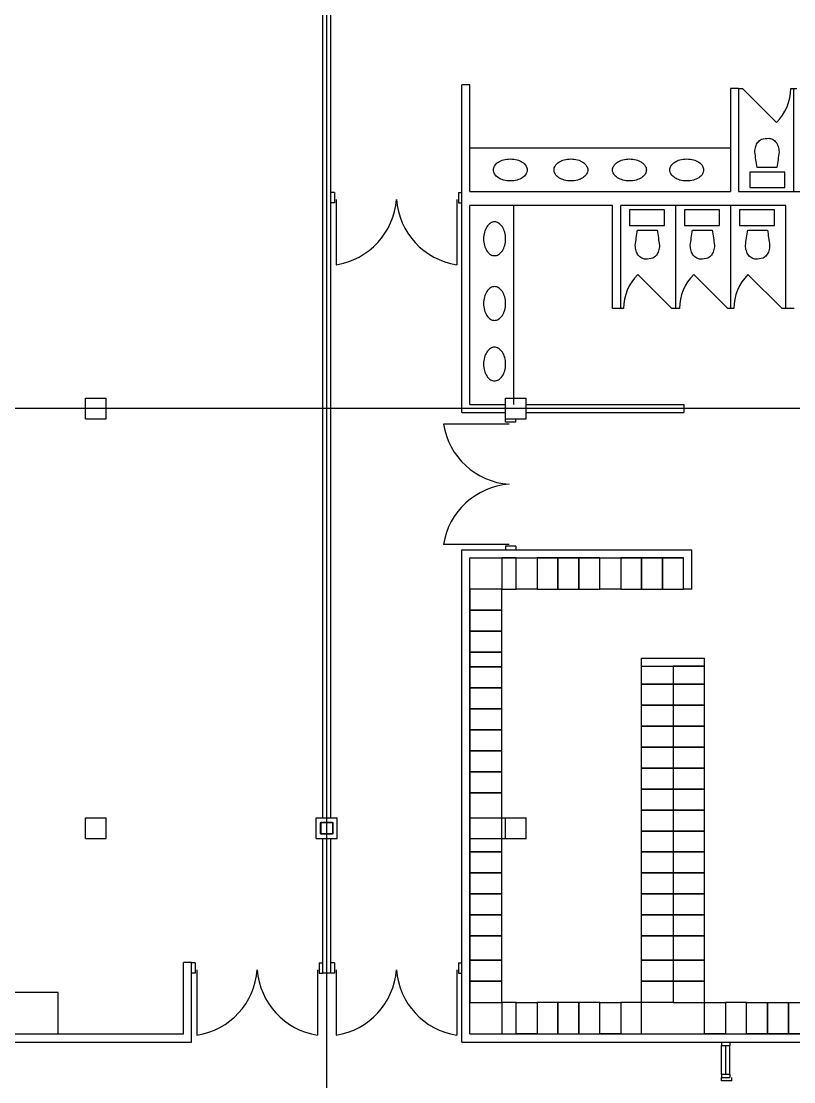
# Model space of a CAD drawing. Header units: millimetres. Extents: x 626570 to 643256, y 6233 to 11343.
# Drawn here: x 627353 to 627795, y 7862 to 8468 of the extents above; entities that cross this region are included whole.
import ezdxf

# ---------------------------------------------------------------- set-up
doc = ezdxf.new("R2010")
doc.units = ezdxf.units.MM
doc.header["$LTSCALE"] = 4000
doc.header["$MEASUREMENT"] = 0
doc.linetypes.add('DASHDOT', pattern=[1, 0.5, -0.25, 0, -0.25])
for name, color, linetype in [('2012-201_DOOR', 4, 'CONTINUOUS'), ('2012-201_FIXTURES', 4, 'CONTINUOUS'), ('2012-201_FRAME', 4, 'CONTINUOUS'), ('2012-201_LOCKERS', 4, 'CONTINUOUS'), ('2012-201_MILLWORK', 4, 'CONTINUOUS'), ('DOOR-THRESHOLD-42', 4, 'CONTINUOUS'), ('FRAME-THRESHOLD', 4, 'CONTINUOUS'), ('MASTERFOUNDATION_1', 4, 'DASHDOT'), ('MASTERFOUNDATION_25', 7, 'CONTINUOUS'), ('METAL-PARTITION', 4, 'CONTINUOUS'), ('WALL-GYPSUM-BOARD', 7, 'CONTINUOUS')]:
    doc.layers.add(name, color=color, linetype=linetype)

msp = doc.modelspace()

# ---------------------------------------------------------------- linework, layer by layer
at = {"layer": '2012-201_DOOR', "linetype": 'Continuous'}
for p, q in [((627532.15, 8370.19), (627530.18, 8370.19)), ((627532.15, 8370.19), (627532.15, 8364.29)), ((627533.15, 8366.25), (627533.15, 8328.85)), ((627602.05, 8366.25), (627602.05, 8328.85)), ((627603.04, 8370.19), (627603.04, 8364.29)), ((627603.04, 8370.19), (627605, 8370.19)), ((627532.15, 8364.29), (627530.18, 8364.29)), ((627603.04, 8364.29), (627605, 8364.29)), ((627631.93, 8237.75), (627594.53, 8237.75)), ((627629.96, 8238.73), (627629.96, 8240.7)), ((627635.87, 8238.73), (627629.96, 8238.73)), ((627635.87, 8238.73), (627635.87, 8240.7)), ((627631.93, 8168.85), (627594.53, 8168.85)), ((627629.96, 8167.85), (627629.96, 8165.88)), ((627635.87, 8167.85), (627629.96, 8167.85)), ((627635.87, 8167.85), (627635.87, 8165.88)), ((627452.58, 7929.56), (627450.62, 7929.56)), ((627452.58, 7929.56), (627452.58, 7923.66)), ((627523.47, 7929.56), (627525.44, 7929.56)), ((627523.47, 7929.56), (627523.47, 7923.66)), ((627532.15, 7929.56), (627530.18, 7929.56)), ((627532.15, 7929.56), (627532.15, 7923.66)), ((627603.04, 7929.56), (627603.04, 7923.66)), ((627603.04, 7929.56), (627605, 7929.56)), ((627452.58, 7923.66), (627450.62, 7923.66)), ((627453.57, 7925.62), (627453.57, 7888.22)), ((627522.47, 7925.62), (627522.47, 7888.22)), ((627523.47, 7923.66), (627525.44, 7923.66)), ((627532.15, 7923.66), (627530.18, 7923.66)), ((627533.15, 7925.62), (627533.15, 7888.22)), ((627602.05, 7925.62), (627602.05, 7888.22)), ((627603.04, 7923.66), (627605, 7923.66)), ((627753.43, 7862.05), (627753.43, 7864.02)), ((627759.34, 7862.05), (627753.43, 7862.05)), ((627759.34, 7862.05), (627759.34, 7864.02))]:
    msp.add_line(p, q, dxfattribs=at)
at = {"layer": '2012-201_FIXTURES', "linetype": 'Continuous'}
for p, q in [((627784.97, 8384.5), (627773.76, 8384.5)), ((627769.66, 8381.83), (627769.66, 8372.96)), ((627789.66, 8381.83), (627769.66, 8381.83)), ((627789.66, 8372.96), (627789.66, 8381.83)), ((627769.66, 8372.96), (627789.66, 8372.96)), ((627720.71, 8360.25), (627700.71, 8360.25)), ((627700.71, 8360.25), (627700.71, 8351.38)), ((627720.71, 8351.38), (627720.71, 8360.25)), ((627752.15, 8360.25), (627732.15, 8360.25)), ((627732.15, 8360.25), (627732.15, 8351.38)), ((627752.15, 8351.38), (627752.15, 8360.25)), ((627783.7, 8360.25), (627763.7, 8360.25)), ((627763.7, 8360.25), (627763.7, 8351.38)), ((627783.7, 8351.38), (627783.7, 8360.25)), ((627700.71, 8351.38), (627720.71, 8351.38)), ((627705.39, 8348.72), (627716.61, 8348.72)), ((627732.15, 8351.38), (627752.15, 8351.38)), ((627736.83, 8348.72), (627748.05, 8348.72)), ((627763.7, 8351.38), (627783.7, 8351.38)), ((627768.38, 8348.72), (627779.6, 8348.72))]:
    msp.add_line(p, q, dxfattribs=at)
at = {"layer": '2012-201_FIXTURES', "linetype": 'Continuous', "flags": 128}
for points in [[(627773.76, 8384.5, -0.015251), (627772.48, 8393.38), (627772.48, 8393.38, -0.075792), (627772.95, 8396.45, -0.08602), (627774.21, 8398.9, -0.106), (627776.21, 8400.63), (627776.21, 8400.63, -0.067104), (627780.36, 8401.18, -0.126303), (627782.52, 8400.63, -0.106), (627784.52, 8398.9, -0.08602), (627785.78, 8396.45, -0.075792), (627786.25, 8393.38), (627786.25, 8393.38, -0.015251), (627784.97, 8384.5)], [(627716.61, 8348.72, -0.015251), (627717.88, 8339.84), (627717.88, 8339.84, -0.075792), (627717.41, 8336.76, -0.08602), (627716.16, 8334.32, -0.106), (627714.16, 8332.59), (627714.16, 8332.59, -0.067104), (627710, 8332.03, -0.126303), (627707.84, 8332.59, -0.106), (627705.84, 8334.32, -0.08602), (627704.59, 8336.76, -0.075792), (627704.12, 8339.84), (627704.12, 8339.84, -0.015251), (627705.39, 8348.72)], [(627748.05, 8348.72, -0.015251), (627749.32, 8339.84), (627749.32, 8339.84, -0.075792), (627748.85, 8336.76, -0.08602), (627747.6, 8334.32, -0.106), (627745.6, 8332.59), (627745.6, 8332.59, -0.067104), (627741.44, 8332.03, -0.126303), (627739.28, 8332.59, -0.106), (627737.28, 8334.32, -0.08602), (627736.03, 8336.76, -0.075792), (627735.56, 8339.84), (627735.56, 8339.84, -0.015251), (627736.83, 8348.72)], [(627779.6, 8348.72, -0.015251), (627780.87, 8339.84), (627780.87, 8339.84, -0.075792), (627780.4, 8336.76, -0.08602), (627779.15, 8334.32, -0.106), (627777.15, 8332.59), (627777.15, 8332.59, -0.067104), (627772.99, 8332.03, -0.126303), (627770.83, 8332.59, -0.106), (627768.83, 8334.32, -0.08602), (627767.58, 8336.76, -0.075792), (627767.11, 8339.84), (627767.11, 8339.84, -0.015251), (627768.38, 8348.72)]]:
    msp.add_lwpolyline(points, format="xyb", dxfattribs=at)
for points in [[(627632.66, 8376.77, -0.066096), (627628.82, 8377.28, -0.078706), (627625.84, 8378.61, -0.107169), (627623.67, 8380.81, -0.142343), (627623.01, 8383.06, -0.142343), (627623.67, 8385.32, -0.107169), (627625.84, 8387.52, -0.078706), (627628.82, 8388.85, -0.066096), (627632.66, 8389.36, -0.066096), (627636.51, 8388.85, -0.078706), (627639.49, 8387.52, -0.107169), (627641.66, 8385.32, -0.142343), (627642.31, 8383.06, -0.142343), (627641.66, 8380.81, -0.107169), (627639.49, 8378.61, -0.078706), (627636.51, 8377.28, -0.066096), (627632.66, 8376.77)], [(627667.32, 8376.77, -0.066096), (627663.47, 8377.28, -0.078706), (627660.49, 8378.61, -0.107169), (627658.32, 8380.81, -0.142343), (627657.67, 8383.06, -0.142343), (627658.32, 8385.32, -0.107169), (627660.49, 8387.52, -0.078706), (627663.47, 8388.85, -0.066096), (627667.32, 8389.36, -0.066096), (627671.16, 8388.85, -0.078706), (627674.14, 8387.52, -0.107169), (627676.31, 8385.32, -0.142343), (627676.97, 8383.06, -0.142343), (627676.31, 8380.81, -0.107169), (627674.14, 8378.61, -0.078706), (627671.16, 8377.28, -0.066096), (627667.32, 8376.77)], [(627700.78, 8376.77, -0.066096), (627696.94, 8377.28, -0.078706), (627693.96, 8378.61, -0.107169), (627691.79, 8380.81, -0.142343), (627691.13, 8383.06, -0.142343), (627691.79, 8385.32, -0.107169), (627693.96, 8387.52, -0.078706), (627696.94, 8388.85, -0.066096), (627700.78, 8389.36, -0.066096), (627704.63, 8388.85, -0.078706), (627707.61, 8387.52, -0.107169), (627709.78, 8385.32, -0.142343), (627710.43, 8383.06, -0.142343), (627709.78, 8380.81, -0.107169), (627707.61, 8378.61, -0.078706), (627704.63, 8377.28, -0.066096), (627700.78, 8376.77)], [(627733.5, 8376.77, -0.066096), (627729.66, 8377.28, -0.078706), (627726.68, 8378.61, -0.107169), (627724.51, 8380.81, -0.142343), (627723.85, 8383.06, -0.142343), (627724.51, 8385.32, -0.107169), (627726.68, 8387.52, -0.078706), (627729.66, 8388.85, -0.066096), (627733.5, 8389.36, -0.066096), (627737.35, 8388.85, -0.078706), (627740.33, 8387.52, -0.107169), (627742.5, 8385.32, -0.142343), (627743.15, 8383.06, -0.142343), (627742.5, 8380.81, -0.107169), (627740.33, 8378.61, -0.078706), (627737.35, 8377.28, -0.066096), (627733.5, 8376.77)], [(627617.39, 8343.7, 0.066096), (627617.9, 8339.85, 0.078706), (627619.23, 8336.88, 0.107169), (627621.43, 8334.7, 0.142343), (627623.68, 8334.05, 0.142343), (627625.94, 8334.7, 0.107169), (627628.14, 8336.88, 0.078706), (627629.47, 8339.85, 0.066096), (627629.98, 8343.7, 0.066096), (627629.47, 8347.55, 0.078706), (627628.14, 8350.52, 0.107169), (627625.94, 8352.7, 0.142343), (627623.68, 8353.35, 0.142343), (627621.43, 8352.7, 0.107169), (627619.23, 8350.52, 0.078706), (627617.9, 8347.55, 0.066096), (627617.39, 8343.7)], [(627617.39, 8306.7, 0.066096), (627617.9, 8302.85, 0.078706), (627619.23, 8299.87, 0.107169), (627621.43, 8297.7, 0.142343), (627623.68, 8297.05, 0.142343), (627625.94, 8297.7, 0.107169), (627628.14, 8299.87, 0.078706), (627629.47, 8302.85, 0.066096), (627629.98, 8306.7, 0.066096), (627629.47, 8310.54, 0.078706), (627628.14, 8313.52, 0.107169), (627625.94, 8315.69, 0.142343), (627623.68, 8316.35, 0.142343), (627621.43, 8315.69, 0.107169), (627619.23, 8313.52, 0.078706), (627617.9, 8310.54, 0.066096), (627617.39, 8306.7)], [(627617.39, 8272.05, 0.066096), (627617.9, 8268.2, 0.078706), (627619.23, 8265.22, 0.107169), (627621.43, 8263.05, 0.142343), (627623.68, 8262.39, 0.142343), (627625.94, 8263.05, 0.107169), (627628.14, 8265.22, 0.078706), (627629.47, 8268.2, 0.066096), (627629.98, 8272.05, 0.066096), (627629.47, 8275.89, 0.078706), (627628.14, 8278.87, 0.107169), (627625.94, 8281.04, 0.142343), (627623.68, 8281.7, 0.142343), (627621.43, 8281.04, 0.107169), (627619.23, 8278.87, 0.078706), (627617.9, 8275.89, 0.066096), (627617.39, 8272.05)]]:
    msp.add_lwpolyline(points, format="xyb", close=True, dxfattribs=at)
at = {"layer": '2012-201_FRAME', "linetype": 'Continuous'}
for p, q in [((627753.42, 7884.29), (627758.08, 7884.29)), ((627753.43, 7884.29), (627753.43, 7882.32)), ((627753.43, 7882.32), (627758.08, 7882.32)), ((627755.75, 7882.32), (627755.75, 7865.99)), ((627758.08, 7884.29), (627758.08, 7882.32)), ((627753.43, 7865.99), (627758.08, 7865.99)), ((627753.43, 7865.99), (627753.43, 7864.02)), ((627753.43, 7864.02), (627758.08, 7864.02)), ((627758.08, 7865.99), (627758.08, 7864.02))]:
    msp.add_line(p, q, dxfattribs=at)
at = {"layer": '2012-201_LOCKERS', "linetype": 'Continuous'}
msp.add_line((627731.75, 8143.24), (627731.75, 8161.24), dxfattribs=at)
at = {"layer": '2012-201_LOCKERS', "linetype": 'Continuous', "flags": 128}
for points in [[(627636.11, 8161.24), (627627.9, 8161.24), (627627.9, 8143.24), (627636.11, 8143.24), (627636.11, 8161.24)], [(627636.11, 8161.24), (627647.99, 8161.24), (627647.99, 8143.24), (627636.11, 8143.24), (627636.11, 8161.24)], [(627659.75, 8161.24), (627647.99, 8161.24), (627647.99, 8143.24), (627659.75, 8143.24), (627659.75, 8161.24)], [(627671.75, 8161.24), (627659.75, 8161.24), (627659.75, 8143.24), (627671.75, 8143.24), (627671.75, 8161.24)], [(627683.75, 8161.24), (627671.75, 8161.24), (627671.75, 8143.24), (627683.75, 8143.24), (627683.75, 8161.24)], [(627683.75, 8161.24), (627695.75, 8161.24), (627695.75, 8143.24), (627683.75, 8143.24), (627683.75, 8161.24)], [(627707.75, 8161.24), (627695.75, 8161.24), (627695.75, 8143.24), (627707.75, 8143.24), (627707.75, 8161.24)], [(627719.75, 8161.24), (627707.75, 8161.24), (627707.75, 8143.24), (627719.75, 8143.24), (627719.75, 8161.24)], [(627731.75, 8161.24), (627719.75, 8161.24), (627719.75, 8143.24), (627731.75, 8143.24), (627731.75, 8161.24)], [(627627.9, 8131.24), (627627.9, 8143.24), (627609.53, 8143.24), (627609.53, 8131.24), (627627.9, 8131.24)], [(627627.9, 8119.24), (627627.9, 8131.24), (627609.53, 8131.24), (627609.53, 8119.24), (627627.9, 8119.24)], [(627627.9, 8107.24), (627627.9, 8119.24), (627609.53, 8119.24), (627609.53, 8107.24), (627627.9, 8107.24)], [(627627.9, 8098.82), (627627.9, 8107.24), (627609.53, 8107.24), (627609.53, 8098.82), (627627.9, 8098.82)], [(627627.9, 8086.82), (627627.9, 8098.82), (627609.53, 8098.82), (627609.53, 8086.82), (627627.9, 8086.82)], [(627707.75, 8088.99), (627707.75, 8099.22), (627725.75, 8099.22), (627725.75, 8088.99), (627707.75, 8088.99)], [(627743.75, 8088.99), (627743.75, 8099.22), (627725.75, 8099.22), (627725.75, 8088.99), (627743.75, 8088.99)], [(627627.9, 8074.82), (627627.9, 8086.82), (627609.53, 8086.82), (627609.53, 8074.82), (627627.9, 8074.82)], [(627707.75, 8076.99), (627707.75, 8088.99), (627725.75, 8088.99), (627725.75, 8076.99), (627707.75, 8076.99)], [(627743.75, 8076.99), (627743.75, 8088.99), (627725.75, 8088.99), (627725.75, 8076.99), (627743.75, 8076.99)], [(627627.9, 8062.82), (627627.9, 8074.82), (627609.53, 8074.82), (627609.53, 8062.82), (627627.9, 8062.82)], [(627707.75, 8064.99), (627707.75, 8076.99), (627725.75, 8076.99), (627725.75, 8064.99), (627707.75, 8064.99)], [(627743.75, 8064.99), (627743.75, 8076.99), (627725.75, 8076.99), (627725.75, 8064.99), (627743.75, 8064.99)], [(627627.9, 8050.82), (627627.9, 8062.82), (627609.53, 8062.82), (627609.53, 8050.82), (627627.9, 8050.82)], [(627707.75, 8052.99), (627707.75, 8064.99), (627725.75, 8064.99), (627725.75, 8052.99), (627707.75, 8052.99)], [(627743.75, 8052.99), (627743.75, 8064.99), (627725.75, 8064.99), (627725.75, 8052.99), (627743.75, 8052.99)], [(627627.9, 8038.82), (627627.9, 8050.82), (627609.53, 8050.82), (627609.53, 8038.82), (627627.9, 8038.82)], [(627707.75, 8040.99), (627707.75, 8052.99), (627725.75, 8052.99), (627725.75, 8040.99), (627707.75, 8040.99)], [(627743.75, 8040.99), (627743.75, 8052.99), (627725.75, 8052.99), (627725.75, 8040.99), (627743.75, 8040.99)], [(627627.9, 8026.82), (627627.9, 8038.82), (627609.53, 8038.82), (627609.53, 8026.82), (627627.9, 8026.82)], [(627707.75, 8028.99), (627707.75, 8040.99), (627725.75, 8040.99), (627725.75, 8028.99), (627707.75, 8028.99)], [(627743.75, 8028.99), (627743.75, 8040.99), (627725.75, 8040.99), (627725.75, 8028.99), (627743.75, 8028.99)], [(627627.9, 7992.99), (627627.9, 8026.82), (627609.53, 8026.82), (627609.53, 7992.99), (627627.9, 7992.99)], [(627707.75, 8016.99), (627707.75, 8028.99), (627725.75, 8028.99), (627725.75, 8016.99), (627707.75, 8016.99)], [(627743.75, 8016.99), (627743.75, 8028.99), (627725.75, 8028.99), (627725.75, 8016.99), (627743.75, 8016.99)], [(627707.75, 8004.99), (627707.75, 8016.99), (627725.75, 8016.99), (627725.75, 8004.99), (627707.75, 8004.99)], [(627743.75, 8004.99), (627743.75, 8016.99), (627725.75, 8016.99), (627725.75, 8004.99), (627743.75, 8004.99)], [(627707.75, 7992.99), (627707.75, 8004.99), (627725.75, 8004.99), (627725.75, 7992.99), (627707.75, 7992.99)], [(627743.75, 7992.99), (627743.75, 8004.99), (627725.75, 8004.99), (627725.75, 7992.99), (627743.75, 7992.99)], [(627627.9, 7980.99), (627627.9, 7992.99), (627609.53, 7992.99), (627609.53, 7980.99), (627627.9, 7980.99)], [(627707.75, 7980.99), (627707.75, 7992.99), (627725.75, 7992.99), (627725.75, 7980.99), (627707.75, 7980.99)], [(627743.75, 7980.99), (627743.75, 7992.99), (627725.75, 7992.99), (627725.75, 7980.99), (627743.75, 7980.99)], [(627627.9, 7968.99), (627627.9, 7980.99), (627609.53, 7980.99), (627609.53, 7968.99), (627627.9, 7968.99)], [(627707.75, 7968.99), (627707.75, 7980.99), (627725.75, 7980.99), (627725.75, 7968.99), (627707.75, 7968.99)], [(627743.75, 7968.99), (627743.75, 7980.99), (627725.75, 7980.99), (627725.75, 7968.99), (627743.75, 7968.99)], [(627627.9, 7956.99), (627627.9, 7968.99), (627609.53, 7968.99), (627609.53, 7956.99), (627627.9, 7956.99)], [(627707.75, 7956.99), (627707.75, 7968.99), (627725.75, 7968.99), (627725.75, 7956.99), (627707.75, 7956.99)], [(627743.75, 7956.99), (627743.75, 7968.99), (627725.75, 7968.99), (627725.75, 7956.99), (627743.75, 7956.99)], [(627627.9, 7944.99), (627627.9, 7956.99), (627609.53, 7956.99), (627609.53, 7944.99), (627627.9, 7944.99)], [(627707.75, 7944.99), (627707.75, 7956.99), (627725.75, 7956.99), (627725.75, 7944.99), (627707.75, 7944.99)], [(627743.75, 7944.99), (627743.75, 7956.99), (627725.75, 7956.99), (627725.75, 7944.99), (627743.75, 7944.99)], [(627627.9, 7931.17), (627627.9, 7944.99), (627609.53, 7944.99), (627609.53, 7931.17), (627627.9, 7931.17)], [(627707.75, 7931.17), (627707.75, 7944.99), (627725.75, 7944.99), (627725.75, 7931.17), (627707.75, 7931.17)], [(627743.75, 7931.17), (627743.75, 7944.99), (627725.75, 7944.99), (627725.75, 7931.17), (627743.75, 7931.17)], [(627627.9, 7919.17), (627627.9, 7931.17), (627609.53, 7931.17), (627609.53, 7919.17), (627627.9, 7919.17)], [(627707.75, 7919.17), (627707.75, 7931.17), (627725.75, 7931.17), (627725.75, 7919.17), (627707.75, 7919.17)], [(627743.75, 7919.17), (627743.75, 7931.17), (627725.75, 7931.17), (627725.75, 7919.17), (627743.75, 7919.17)], [(627627.9, 7906.93), (627627.9, 7919.17), (627609.53, 7919.17), (627609.53, 7906.93), (627627.9, 7906.93)], [(627707.75, 7906.93), (627707.75, 7919.17), (627725.75, 7919.17), (627725.75, 7906.93), (627707.75, 7906.93)], [(627743.75, 7906.93), (627743.75, 7919.17), (627725.75, 7919.17), (627725.75, 7906.93), (627743.75, 7906.93)], [(627636.11, 7906.93), (627627.9, 7906.93), (627627.9, 7888.93), (627636.11, 7888.93), (627636.11, 7906.93)], [(627636.11, 7906.93), (627647.99, 7906.93), (627647.99, 7888.93), (627636.11, 7888.93), (627636.11, 7906.93)], [(627659.75, 7906.93), (627647.99, 7906.93), (627647.99, 7888.93), (627659.75, 7888.93), (627659.75, 7906.93)], [(627671.75, 7906.93), (627659.75, 7906.93), (627659.75, 7888.93), (627671.75, 7888.93), (627671.75, 7906.93)], [(627683.75, 7906.93), (627671.75, 7906.93), (627671.75, 7888.93), (627683.75, 7888.93), (627683.75, 7906.93)], [(627683.75, 7906.93), (627695.75, 7906.93), (627695.75, 7888.93), (627683.75, 7888.93), (627683.75, 7906.93)], [(627707.75, 7906.93), (627695.75, 7906.93), (627695.75, 7888.93), (627707.75, 7888.93), (627707.75, 7906.93)], [(627743.75, 7906.93), (627755.75, 7906.93), (627755.75, 7888.93), (627743.75, 7888.93), (627743.75, 7906.93)], [(627767.75, 7906.93), (627755.75, 7906.93), (627755.75, 7888.93), (627767.75, 7888.93), (627767.75, 7906.93)], [(627767.75, 7906.93), (627779.75, 7906.93), (627779.75, 7888.93), (627767.75, 7888.93), (627767.75, 7906.93)], [(627779.75, 7906.93), (627791.75, 7906.93), (627791.75, 7888.93), (627779.75, 7888.93), (627779.75, 7906.93)], [(627791.75, 7906.93), (627803.75, 7906.93), (627803.75, 7888.93), (627791.75, 7888.93), (627791.75, 7906.93)]]:
    msp.add_lwpolyline(points, close=True, dxfattribs=at)
at = {"layer": '2012-201_MILLWORK', "linetype": 'Continuous'}
for p, q in [((627758.47, 8395.47), (627609.53, 8395.47)), ((627634.71, 8248.93), (627634.71, 8362.79)), ((627374.27, 7912.69), (627217.88, 7912.69)), ((627374.27, 7888.69), (627374.27, 7912.69))]:
    msp.add_line(p, q, dxfattribs=at)
at = {"layer": 'DOOR-THRESHOLD-42', "linetype": 'Continuous'}
for centre, radius, start, end in [((627526.87, 8369.19), 40.83, 278.851, 355.871), ((627608.33, 8369.21), 40.85, 184.153, 261.156), ((627634.89, 8244.03), 40.85, 188.844, 265.847), ((627634.87, 8162.57), 40.83, 94.129, 171.149), ((627447.29, 7928.58), 40.85, 278.844, 355.847), ((627528.75, 7928.56), 40.83, 184.129, 261.149), ((627526.87, 7928.56), 40.83, 278.851, 355.871), ((627608.33, 7928.58), 40.85, 184.153, 261.156)]:
    msp.add_arc(centre, radius, start, end, dxfattribs=at)
at = {"layer": 'FRAME-THRESHOLD', "linetype": 'Continuous'}
for p, q in [((627753.43, 7865.99), (627753.43, 7882.32)), ((627758.08, 7865.99), (627758.08, 7882.32))]:
    msp.add_line(p, q, dxfattribs=at)
at = {"layer": 'MASTERFOUNDATION_1', "linetype": 'DASHDOT'}
for p, q in [((627527.76, 6626.93), (627527.76, 11123.23)), ((628161.49, 8246.61), (626795.24, 8246.61)), ((643023.86, 8006.61), (626795.24, 8006.61))]:
    msp.add_line(p, q, dxfattribs=at)
at = {"layer": 'MASTERFOUNDATION_25', "linetype": 'Continuous', "flags": 128}
for points in [[(627524.88, 8010.11), (627530.64, 8010.11), (627530.66, 8010.11), (627530.68, 8010.11), (627530.7, 8010.1), (627530.73, 8010.1), (627530.75, 8010.1), (627530.77, 8010.09), (627530.79, 8010.09), (627530.81, 8010.08), (627530.83, 8010.08), (627530.85, 8010.07), (627530.87, 8010.06), (627530.89, 8010.05), (627530.91, 8010.05), (627530.93, 8010.04), (627530.95, 8010.02), (627530.97, 8010.01), (627530.99, 8010), (627531, 8009.99), (627531.02, 8009.98), (627531.04, 8009.96), (627531.05, 8009.95), (627531.07, 8009.93), (627531.09, 8009.92), (627531.1, 8009.9), (627531.11, 8009.89), (627531.13, 8009.87), (627531.14, 8009.85), (627531.15, 8009.83), (627531.17, 8009.82), (627531.18, 8009.8), (627531.19, 8009.78), (627531.2, 8009.76), (627531.21, 8009.74), (627531.21, 8009.72), (627531.22, 8009.7), (627531.23, 8009.68), (627531.24, 8009.66), (627531.24, 8009.64), (627531.25, 8009.62), (627531.25, 8009.59), (627531.25, 8009.57), (627531.26, 8009.55), (627531.26, 8009.53), (627531.26, 8009.51), (627531.26, 8009.49), (627531.26, 8003.73), (627531.26, 8003.71), (627531.26, 8003.69), (627531.26, 8003.66), (627531.25, 8003.64), (627531.25, 8003.62), (627531.25, 8003.6), (627531.24, 8003.58), (627531.24, 8003.56), (627531.23, 8003.54), (627531.22, 8003.52), (627531.21, 8003.5), (627531.21, 8003.48), (627531.2, 8003.46), (627531.19, 8003.44), (627531.18, 8003.42), (627531.17, 8003.4), (627531.15, 8003.38), (627531.14, 8003.36), (627531.13, 8003.35), (627531.11, 8003.33), (627531.1, 8003.31), (627531.09, 8003.3), (627531.07, 8003.28), (627531.05, 8003.27), (627531.04, 8003.25), (627531.02, 8003.24), (627531, 8003.23), (627530.99, 8003.21), (627530.97, 8003.2), (627530.95, 8003.19), (627530.93, 8003.18), (627530.91, 8003.17), (627530.89, 8003.16), (627530.87, 8003.15), (627530.85, 8003.15), (627530.83, 8003.14), (627530.81, 8003.13), (627530.79, 8003.13), (627530.77, 8003.12), (627530.75, 8003.12), (627530.73, 8003.11), (627530.7, 8003.11), (627530.68, 8003.11), (627530.66, 8003.11), (627530.64, 8003.11), (627524.88, 8003.11), (627524.86, 8003.11), (627524.84, 8003.11), (627524.82, 8003.11), (627524.8, 8003.11), (627524.77, 8003.12), (627524.75, 8003.12), (627524.73, 8003.13), (627524.71, 8003.13), (627524.69, 8003.14), (627524.67, 8003.15), (627524.65, 8003.15), (627524.63, 8003.16), (627524.61, 8003.17), (627524.59, 8003.18), (627524.57, 8003.19), (627524.55, 8003.2), (627524.53, 8003.21), (627524.52, 8003.23), (627524.5, 8003.24), (627524.48, 8003.25), (627524.47, 8003.27), (627524.45, 8003.28), (627524.43, 8003.3), (627524.42, 8003.31), (627524.41, 8003.33), (627524.39, 8003.35), (627524.38, 8003.36), (627524.37, 8003.38), (627524.35, 8003.4), (627524.34, 8003.42), (627524.33, 8003.44), (627524.32, 8003.46), (627524.31, 8003.48), (627524.31, 8003.5), (627524.3, 8003.52), (627524.29, 8003.54), (627524.28, 8003.56), (627524.28, 8003.58), (627524.27, 8003.6), (627524.27, 8003.62), (627524.27, 8003.64), (627524.26, 8003.66), (627524.26, 8003.69), (627524.26, 8003.71), (627524.26, 8003.73), (627524.26, 8009.49), (627524.26, 8009.51), (627524.26, 8009.53), (627524.26, 8009.55), (627524.27, 8009.57), (627524.27, 8009.59), (627524.27, 8009.62), (627524.28, 8009.64), (627524.28, 8009.66), (627524.29, 8009.68), (627524.3, 8009.7), (627524.31, 8009.72), (627524.31, 8009.74), (627524.32, 8009.76), (627524.33, 8009.78), (627524.34, 8009.8), (627524.35, 8009.82), (627524.37, 8009.83), (627524.38, 8009.85), (627524.39, 8009.87), (627524.41, 8009.89), (627524.42, 8009.9), (627524.43, 8009.92), (627524.45, 8009.93), (627524.47, 8009.95), (627524.48, 8009.96), (627524.5, 8009.98), (627524.52, 8009.99), (627524.53, 8010), (627524.55, 8010.01), (627524.57, 8010.02), (627524.59, 8010.04), (627524.61, 8010.05), (627524.63, 8010.05), (627524.65, 8010.06), (627524.67, 8010.07), (627524.69, 8010.08), (627524.71, 8010.08), (627524.73, 8010.09), (627524.75, 8010.09), (627524.77, 8010.1), (627524.8, 8010.1), (627524.82, 8010.1), (627524.84, 8010.11), (627524.86, 8010.11), (627524.88, 8010.11)], [(627524.88, 8009.8), (627530.64, 8009.8), (627530.65, 8009.8), (627530.66, 8009.79), (627530.67, 8009.79), (627530.68, 8009.79), (627530.69, 8009.79), (627530.7, 8009.79), (627530.71, 8009.79), (627530.72, 8009.78), (627530.73, 8009.78), (627530.74, 8009.78), (627530.75, 8009.77), (627530.76, 8009.77), (627530.77, 8009.76), (627530.78, 8009.76), (627530.79, 8009.75), (627530.8, 8009.75), (627530.81, 8009.74), (627530.82, 8009.74), (627530.83, 8009.73), (627530.84, 8009.72), (627530.85, 8009.72), (627530.85, 8009.71), (627530.86, 8009.7), (627530.87, 8009.69), (627530.88, 8009.69), (627530.88, 8009.68), (627530.89, 8009.67), (627530.89, 8009.66), (627530.9, 8009.65), (627530.91, 8009.64), (627530.91, 8009.63), (627530.92, 8009.62), (627530.92, 8009.61), (627530.92, 8009.6), (627530.93, 8009.59), (627530.93, 8009.58), (627530.94, 8009.57), (627530.94, 8009.56), (627530.94, 8009.55), (627530.94, 8009.54), (627530.94, 8009.53), (627530.95, 8009.52), (627530.95, 8009.51), (627530.95, 8009.5), (627530.95, 8009.49), (627530.95, 8003.73), (627530.95, 8003.72), (627530.95, 8003.71), (627530.95, 8003.7), (627530.94, 8003.69), (627530.94, 8003.68), (627530.94, 8003.67), (627530.94, 8003.66), (627530.94, 8003.64), (627530.93, 8003.63), (627530.93, 8003.62), (627530.92, 8003.61), (627530.92, 8003.6), (627530.92, 8003.59), (627530.91, 8003.58), (627530.91, 8003.58), (627530.9, 8003.57), (627530.89, 8003.56), (627530.89, 8003.55), (627530.88, 8003.54), (627530.88, 8003.53), (627530.87, 8003.52), (627530.86, 8003.52), (627530.85, 8003.51), (627530.85, 8003.5), (627530.84, 8003.49), (627530.83, 8003.49), (627530.82, 8003.48), (627530.81, 8003.47), (627530.8, 8003.47), (627530.79, 8003.46), (627530.78, 8003.46), (627530.77, 8003.45), (627530.76, 8003.45), (627530.75, 8003.44), (627530.74, 8003.44), (627530.73, 8003.44), (627530.72, 8003.43), (627530.71, 8003.43), (627530.7, 8003.43), (627530.69, 8003.43), (627530.68, 8003.42), (627530.67, 8003.42), (627530.66, 8003.42), (627530.65, 8003.42), (627530.64, 8003.42), (627524.88, 8003.42), (627524.87, 8003.42), (627524.86, 8003.42), (627524.85, 8003.42), (627524.84, 8003.42), (627524.83, 8003.43), (627524.82, 8003.43), (627524.81, 8003.43), (627524.8, 8003.43), (627524.79, 8003.44), (627524.78, 8003.44), (627524.77, 8003.44), (627524.76, 8003.45), (627524.75, 8003.45), (627524.74, 8003.46), (627524.73, 8003.46), (627524.72, 8003.47), (627524.71, 8003.47), (627524.7, 8003.48), (627524.69, 8003.49), (627524.68, 8003.49), (627524.68, 8003.5), (627524.67, 8003.51), (627524.66, 8003.52), (627524.65, 8003.52), (627524.65, 8003.53), (627524.64, 8003.54), (627524.63, 8003.55), (627524.63, 8003.56), (627524.62, 8003.57), (627524.61, 8003.58), (627524.61, 8003.58), (627524.6, 8003.59), (627524.6, 8003.6), (627524.6, 8003.61), (627524.59, 8003.62), (627524.59, 8003.63), (627524.59, 8003.64), (627524.58, 8003.66), (627524.58, 8003.67), (627524.58, 8003.68), (627524.58, 8003.69), (627524.57, 8003.7), (627524.57, 8003.71), (627524.57, 8003.72), (627524.57, 8003.73), (627524.57, 8009.49), (627524.57, 8009.5), (627524.57, 8009.51), (627524.57, 8009.52), (627524.58, 8009.53), (627524.58, 8009.54), (627524.58, 8009.55), (627524.58, 8009.56), (627524.59, 8009.57), (627524.59, 8009.58), (627524.59, 8009.59), (627524.6, 8009.6), (627524.6, 8009.61), (627524.6, 8009.62), (627524.61, 8009.63), (627524.61, 8009.64), (627524.62, 8009.65), (627524.63, 8009.66), (627524.63, 8009.67), (627524.64, 8009.68), (627524.65, 8009.69), (627524.65, 8009.69), (627524.66, 8009.7), (627524.67, 8009.71), (627524.68, 8009.72), (627524.68, 8009.72), (627524.69, 8009.73), (627524.7, 8009.74), (627524.71, 8009.74), (627524.72, 8009.75), (627524.73, 8009.75), (627524.74, 8009.76), (627524.75, 8009.76), (627524.76, 8009.77), (627524.77, 8009.77), (627524.78, 8009.78), (627524.79, 8009.78), (627524.8, 8009.78), (627524.81, 8009.79), (627524.82, 8009.79), (627524.83, 8009.79), (627524.84, 8009.79), (627524.85, 8009.79), (627524.86, 8009.79), (627524.87, 8009.8), (627524.88, 8009.8)]]:
    msp.add_lwpolyline(points, close=True, dxfattribs=at)
at = {"layer": 'METAL-PARTITION', "linetype": 'Continuous'}
for p, q in [((627763.11, 8429.72), (627765.36, 8429.72)), ((627765.36, 8429.72), (627784.85, 8410.23)), ((627792.92, 8429.72), (627796.38, 8429.72)), ((627794.61, 8429.72), (627794.61, 8370.66)), ((627727.25, 8303.73), (627727.25, 8362.79)), ((627758.74, 8303.73), (627758.74, 8362.79)), ((627725, 8303.73), (627705.52, 8323.22)), ((627756.97, 8303.73), (627737.49, 8323.22)), ((627788, 8303.73), (627768.51, 8323.22)), ((627697.45, 8303.73), (627695.75, 8303.73)), ((627727.25, 8303.73), (627725, 8303.73)), ((627729.41, 8303.73), (627727.25, 8303.73)), ((627760.44, 8303.73), (627756.97, 8303.73)), ((627790.24, 8303.73), (627788, 8303.73))]:
    msp.add_line(p, q, dxfattribs=at)
for centre, start, end in [((627765.36, 8429.72), 315, 0), ((627725, 8303.73), 135, 180), ((627756.97, 8303.73), 135, 180), ((627788, 8303.73), 135, 180)]:
    msp.add_arc(centre, 27.56, start, end, dxfattribs=at)
at = {"layer": 'WALL-GYPSUM-BOARD', "linetype": 'Continuous'}
for p, q in [((627525.44, 8012.51), (627525.44, 8480.7)), ((627530.08, 8012.51), (627530.08, 8480.7)), ((627604.89, 8244.29), (627604.89, 8431.69)), ((627609.53, 8431.69), (627604.89, 8431.69)), ((627609.53, 8370.66), (627609.53, 8431.69)), ((627763.11, 8429.72), (627758.47, 8429.72)), ((627758.47, 8429.72), (627758.47, 8370.66)), ((627763.11, 8429.72), (627763.11, 8370.66)), ((627609.53, 8370.66), (627758.47, 8370.66)), ((627763.11, 8370.66), (627952.09, 8370.66)), ((627609.53, 8248.93), (627609.53, 8362.79)), ((627691.11, 8362.79), (627609.53, 8362.79)), ((627691.11, 8303.73), (627691.11, 8362.79)), ((627695.75, 8303.73), (627695.75, 8362.79)), ((627790.24, 8362.79), (627695.75, 8362.79)), ((627790.24, 8303.73), (627790.24, 8362.79)), ((627695.75, 8303.73), (627691.11, 8303.73)), ((627794.89, 8303.73), (627790.24, 8303.73)), ((627389.85, 8252.51), (627401.66, 8252.51)), ((627389.85, 8240.7), (627389.85, 8252.51)), ((627401.66, 8240.7), (627401.66, 8252.51)), ((627629.96, 8252.51), (627641.78, 8252.51)), ((627629.96, 8240.7), (627629.96, 8252.51)), ((627641.78, 8240.7), (627641.78, 8252.51)), ((627604.89, 8244.29), (627630.2, 8244.29)), ((627609.53, 8248.93), (627630.2, 8248.93)), ((627642.01, 8248.93), (627731.76, 8248.93)), ((627642.01, 8244.29), (627731.76, 8244.29)), ((627731.76, 8248.93), (627731.76, 8244.29)), ((627389.85, 8240.7), (627401.66, 8240.7)), ((627629.96, 8240.7), (627641.78, 8240.7)), ((627604.89, 7884.29), (627604.89, 8165.88)), ((627604.89, 8165.88), (627736.4, 8165.88)), ((627736.4, 8143.24), (627736.4, 8165.88)), ((627609.53, 7888.93), (627609.53, 8161.24)), ((627609.53, 8161.24), (627731.75, 8161.24)), ((627736.4, 8143.24), (627731.75, 8143.24)), ((627707.75, 8103.87), (627743.75, 8103.87)), ((627707.75, 8099.22), (627707.75, 8103.87)), ((627743.75, 8099.22), (627743.75, 8103.87)), ((627707.75, 8099.22), (627743.75, 8099.22)), ((627389.85, 8000.7), (627389.85, 8012.51)), ((627389.85, 8012.51), (627401.66, 8012.51)), ((627401.66, 8000.7), (627401.66, 8012.51)), ((627521.74, 8000.7), (627521.74, 8012.51)), ((627521.74, 8012.51), (627533.78, 8012.51)), ((627533.78, 8000.7), (627533.78, 8012.51)), ((627609.53, 8012.51), (627642.01, 8012.51)), ((627629.85, 8000.7), (627629.85, 8012.51)), ((627641.66, 8000.7), (627641.66, 8012.51)), ((627389.85, 8000.7), (627401.66, 8000.7)), ((627521.74, 8000.7), (627533.78, 8000.7)), ((627525.44, 7923.89), (627525.44, 8000.7)), ((627530.08, 7923.89), (627530.08, 8000.7)), ((627609.53, 8000.7), (627642.01, 8000.7)), ((627445.87, 7888.93), (627445.87, 7929.8)), ((627450.52, 7929.8), (627445.87, 7929.8)), ((627450.52, 7884.29), (627450.52, 7929.8)), ((627525.44, 7923.89), (627530.08, 7923.89)), ((627217.88, 7888.93), (627445.87, 7888.93)), ((627609.53, 7888.93), (627952.09, 7888.93)), ((627213.23, 7884.29), (627450.52, 7884.29)), ((627604.89, 7884.29), (627956.03, 7884.29))]:
    msp.add_line(p, q, dxfattribs=at)

doc.saveas('drawing.dxf')
